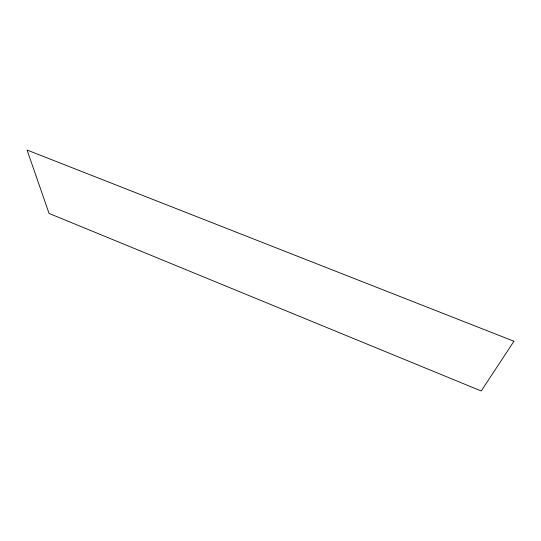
<?xml version="1.0" encoding="UTF-8"?>
<svg xmlns="http://www.w3.org/2000/svg" width="541" height="541" viewBox="0 0 541 541"><rect width="100%" height="100%" fill="white"/><g stroke="black" fill="none" stroke-linecap="round" stroke-linejoin="round"><path stroke-width="0.81" d="M513.95 341.243L481.22 390.981L49.062 213.425L27.05 150.019L513.95 341.243"/></g></svg>
